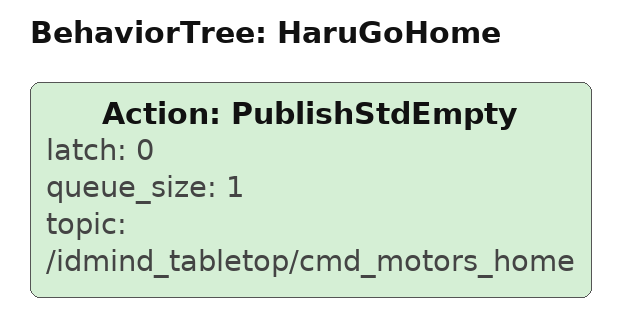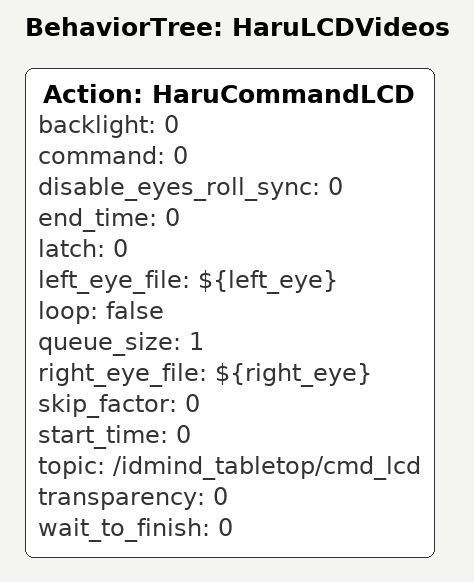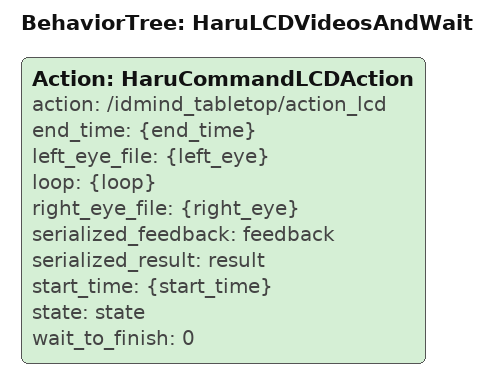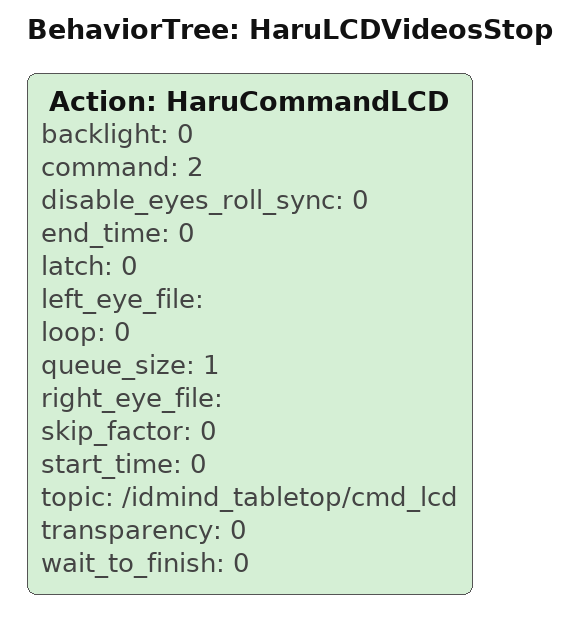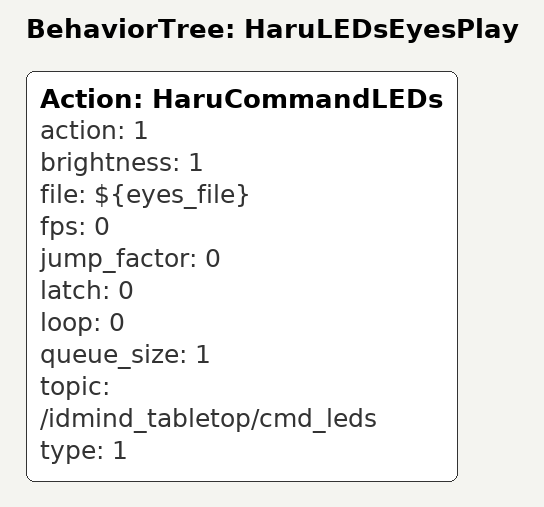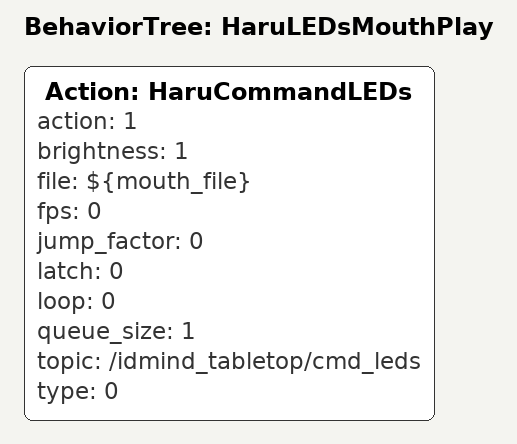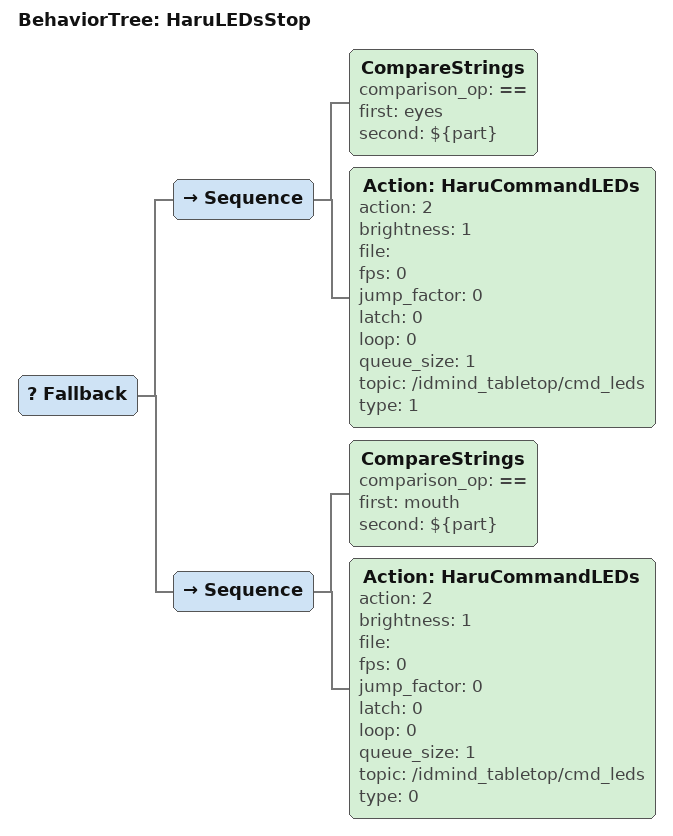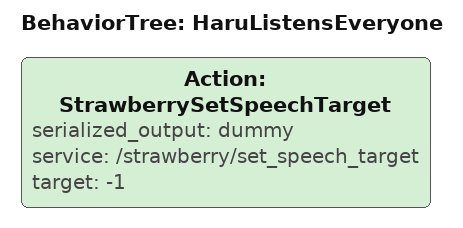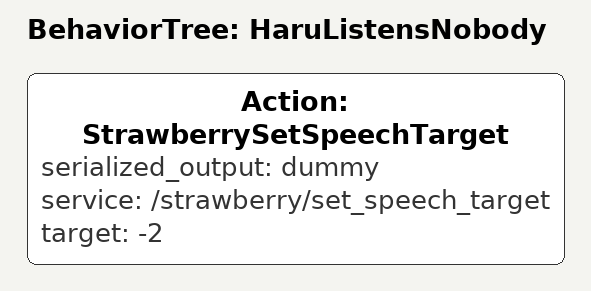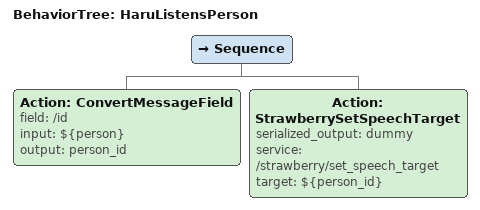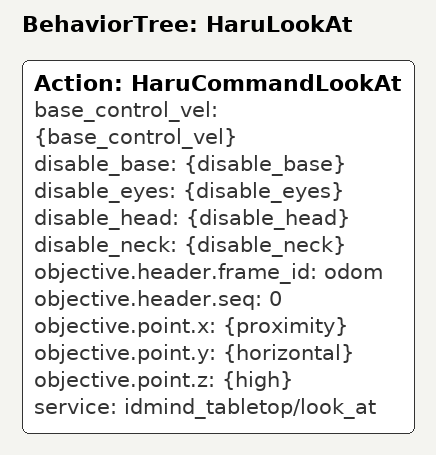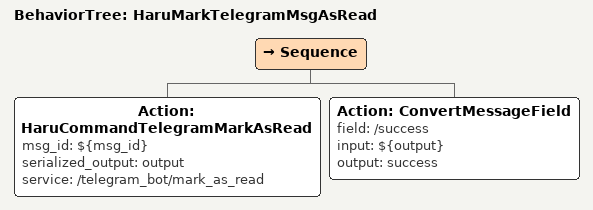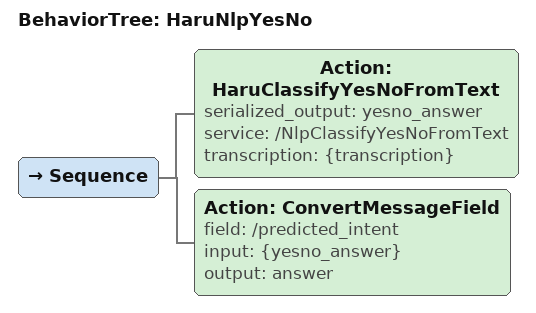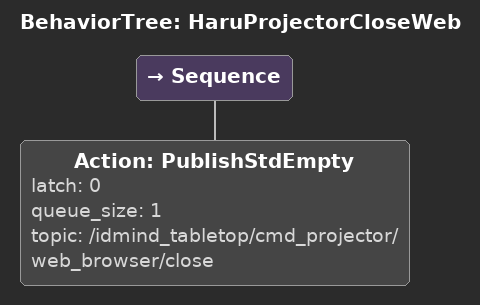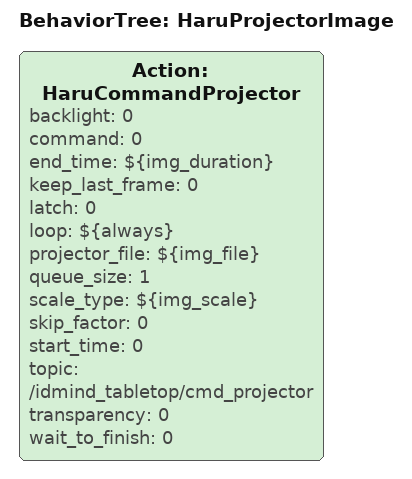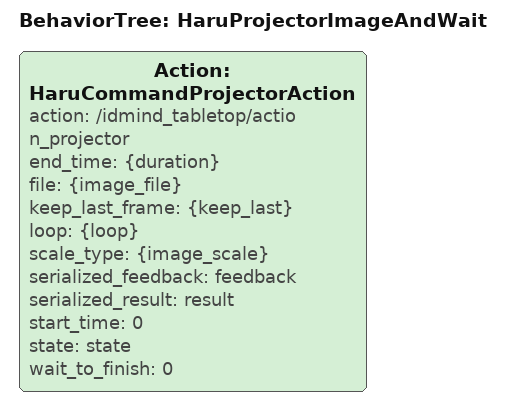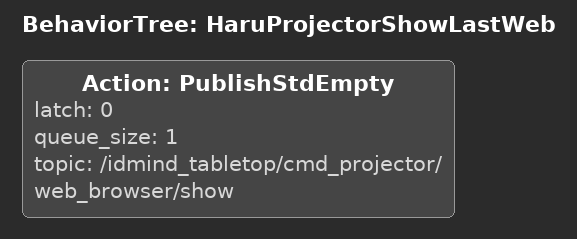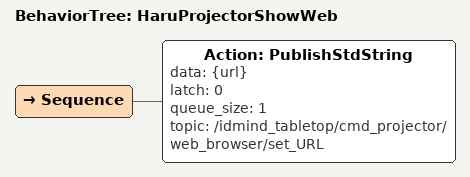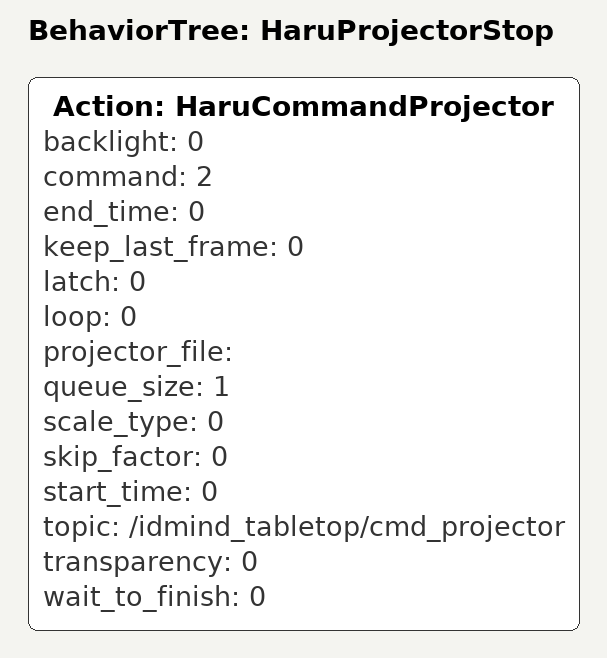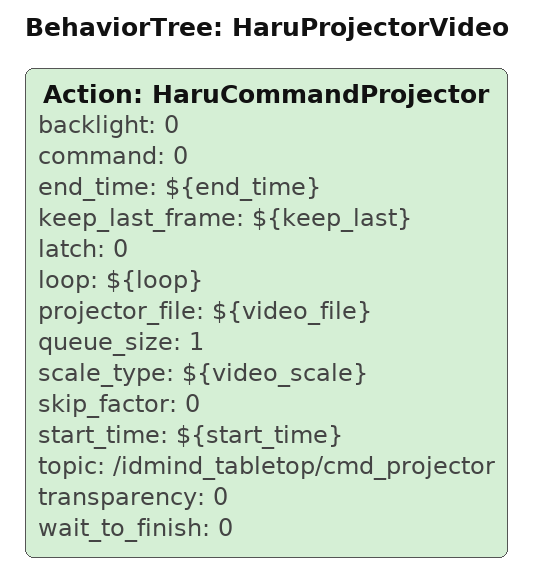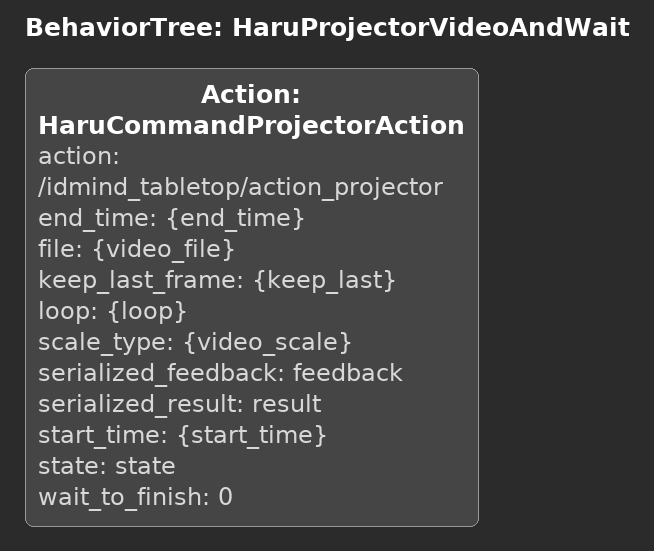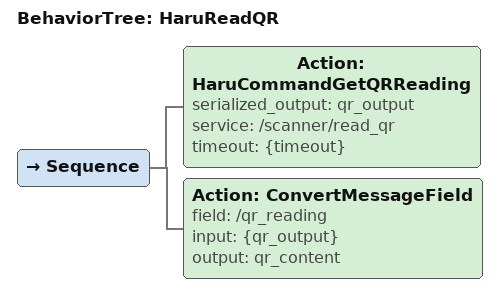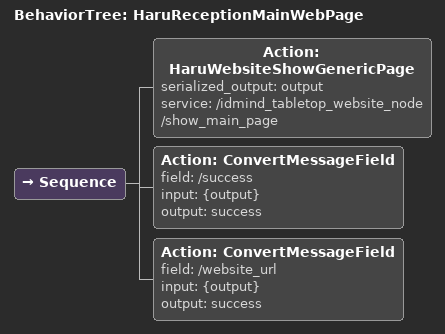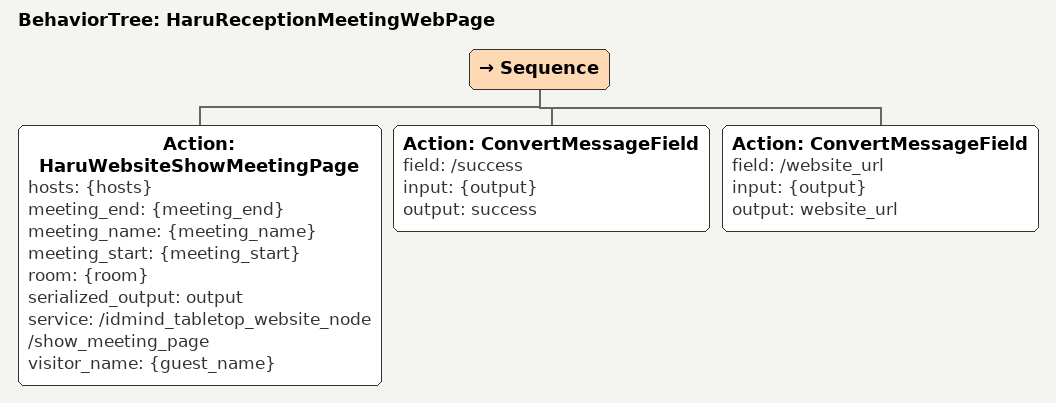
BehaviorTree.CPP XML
<BehaviorTree ID="HaruGoHome">
    <Action ID="PublishStdEmpty" latch="0" queue_size="1" topic="/idmind_tabletop/cmd_motors_home"/>
</BehaviorTree>

<BehaviorTree ID="HaruLCDVideos">
    <Action ID="HaruCommandLCD" backlight="0" command="0" disable_eyes_roll_sync="0" end_time="0" latch="0" left_eye_file="${left_eye}" loop="false" queue_size="1" right_eye_file="${right_eye}" skip_factor="0" start_time="0" topic="/idmind_tabletop/cmd_lcd" transparency="0" wait_to_finish="0"/>
</BehaviorTree>

<BehaviorTree ID="HaruLCDVideosAndWait">
    <Action ID="HaruCommandLCDAction" action="/idmind_tabletop/action_lcd" end_time="{end_time}" left_eye_file="{left_eye}" loop="{loop}" right_eye_file="{right_eye}" serialized_feedback="feedback" serialized_result="result" start_time="{start_time}" state="state" wait_to_finish="0"/>
</BehaviorTree>

<BehaviorTree ID="HaruLCDVideosStop">
    <Action ID="HaruCommandLCD" backlight="0" command="2" disable_eyes_roll_sync="0" end_time="0" latch="0" left_eye_file="" loop="0" queue_size="1" right_eye_file="" skip_factor="0" start_time="0" topic="/idmind_tabletop/cmd_lcd" transparency="0" wait_to_finish="0"/>
</BehaviorTree>

<BehaviorTree ID="HaruLEDsEyesPlay">
    <Action ID="HaruCommandLEDs" action="1" brightness="1" file="${eyes_file}" fps="0" jump_factor="0" latch="0" loop="0" queue_size="1" topic="/idmind_tabletop/cmd_leds" type="1"/>
</BehaviorTree>

<BehaviorTree ID="HaruLEDsMouthPlay">
    <Action ID="HaruCommandLEDs" action="1" brightness="1" file="${mouth_file}" fps="0" jump_factor="0" latch="0" loop="0" queue_size="1" topic="/idmind_tabletop/cmd_leds" type="0"/>
</BehaviorTree>

<BehaviorTree ID="HaruLEDsStop">
    <Fallback>
        <Sequence>
            <CompareStrings comparison_op="==" first="eyes" second="${part}"/>
            <Action ID="HaruCommandLEDs" action="2" brightness="1" file="" fps="0" jump_factor="0" latch="0" loop="0" queue_size="1" topic="/idmind_tabletop/cmd_leds" type="1"/>
        </Sequence>
        <Sequence>
            <CompareStrings comparison_op="==" first="mouth" second="${part}"/>
            <Action ID="HaruCommandLEDs" action="2" brightness="1" file="" fps="0" jump_factor="0" latch="0" loop="0" queue_size="1" topic="/idmind_tabletop/cmd_leds" type="0"/>
        </Sequence>
    </Fallback>
</BehaviorTree>

<BehaviorTree ID="HaruListensEveryone">
    <Action ID="StrawberrySetSpeechTarget" serialized_output="dummy" service="/strawberry/set_speech_target" target="-1"/>
</BehaviorTree>

<BehaviorTree ID="HaruListensNobody">
    <Action ID="StrawberrySetSpeechTarget" serialized_output="dummy" service="/strawberry/set_speech_target" target="-2"/>
</BehaviorTree>

<BehaviorTree ID="HaruListensPerson">
    <Sequence>
        <Action ID="ConvertMessageField" field="/id" input="${person}" output="person_id"/>
        <Action ID="StrawberrySetSpeechTarget" serialized_output="dummy" service="/strawberry/set_speech_target" target="${person_id}"/>
    </Sequence>
</BehaviorTree>

<BehaviorTree ID="HaruLookAt">
    <Action ID="HaruCommandLookAt" base_control_vel="{base_control_vel}" disable_base="{disable_base}" disable_eyes="{disable_eyes}" disable_head="{disable_head}" disable_neck="{disable_neck}" objective.header.frame_id="odom" objective.header.seq="0" objective.point.x="{proximity}" objective.point.y="{horizontal}" objective.point.z="{high}" service="idmind_tabletop/look_at"/>
</BehaviorTree>

<BehaviorTree ID="HaruMarkTelegramMsgAsRead">
    <Sequence>
        <Action ID="HaruCommandTelegramMarkAsRead" msg_id="${msg_id}" serialized_output="output" service="/telegram_bot/mark_as_read"/>
        <Action ID="ConvertMessageField" field="/success" input="${output}" output="success"/>
    </Sequence>
</BehaviorTree>

<BehaviorTree ID="HaruNlpYesNo">
    <Sequence>
        <Action ID="HaruClassifyYesNoFromText" serialized_output="yesno_answer" service="/NlpClassifyYesNoFromText" transcription="{transcription}"/>
        <Action ID="ConvertMessageField" field="/predicted_intent" input="{yesno_answer}" output="answer"/>
    </Sequence>
</BehaviorTree>

<BehaviorTree ID="HaruProjectorCloseWeb">
    <Sequence>
        <Action ID="PublishStdEmpty" latch="0" queue_size="1" topic="/idmind_tabletop/cmd_projector/web_browser/close"/>
    </Sequence>
</BehaviorTree>

<BehaviorTree ID="HaruProjectorImage">
    <Action ID="HaruCommandProjector" backlight="0" command="0" end_time="${img_duration}" keep_last_frame="0" latch="0" loop="${always}" projector_file="${img_file}" queue_size="1" scale_type="${img_scale}" skip_factor="0" start_time="0" topic="/idmind_tabletop/cmd_projector" transparency="0" wait_to_finish="0"/>
</BehaviorTree>

<BehaviorTree ID="HaruProjectorImageAndWait">
    <Action ID="HaruCommandProjectorAction" action="/idmind_tabletop/action_projector" end_time="{duration}" file="{image_file}" keep_last_frame="{keep_last}" loop="{loop}" scale_type="{image_scale}" serialized_feedback="feedback" serialized_result="result" start_time="0" state="state" wait_to_finish="0"/>
</BehaviorTree>

<BehaviorTree ID="HaruProjectorShowLastWeb">
    <Action ID="PublishStdEmpty" latch="0" queue_size="1" topic="/idmind_tabletop/cmd_projector/web_browser/show"/>
</BehaviorTree>

<BehaviorTree ID="HaruProjectorShowWeb">
    <Sequence>
        <Action ID="PublishStdString" data="{url}" latch="0" queue_size="1" topic="/idmind_tabletop/cmd_projector/web_browser/set_URL"/>
    </Sequence>
</BehaviorTree>

<BehaviorTree ID="HaruProjectorStop">
    <Action ID="HaruCommandProjector" backlight="0" command="2" end_time="0" keep_last_frame="0" latch="0" loop="0" projector_file="" queue_size="1" scale_type="0" skip_factor="0" start_time="0" topic="/idmind_tabletop/cmd_projector" transparency="0" wait_to_finish="0"/>
</BehaviorTree>

<BehaviorTree ID="HaruProjectorVideo">
    <Action ID="HaruCommandProjector" backlight="0" command="0" end_time="${end_time}" keep_last_frame="${keep_last}" latch="0" loop="${loop}" projector_file="${video_file}" queue_size="1" scale_type="${video_scale}" skip_factor="0" start_time="${start_time}" topic="/idmind_tabletop/cmd_projector" transparency="0" wait_to_finish="0"/>
</BehaviorTree>

<BehaviorTree ID="HaruProjectorVideoAndWait">
    <Action ID="HaruCommandProjectorAction" action="/idmind_tabletop/action_projector" end_time="{end_time}" file="{video_file}" keep_last_frame="{keep_last}" loop="{loop}" scale_type="{video_scale}" serialized_feedback="feedback" serialized_result="result" start_time="{start_time}" state="state" wait_to_finish="0"/>
</BehaviorTree>

<BehaviorTree ID="HaruReadQR">
    <Sequence>
        <Action ID="HaruCommandGetQRReading" serialized_output="qr_output" service="/scanner/read_qr" timeout="{timeout}"/>
        <Action ID="ConvertMessageField" field="/qr_reading" input="{qr_output}" output="qr_content"/>
    </Sequence>
</BehaviorTree>

<BehaviorTree ID="HaruReceptionMainWebPage">
    <Sequence>
        <Action ID="HaruWebsiteShowGenericPage" serialized_output="output" service="/idmind_tabletop_website_node/show_main_page"/>
        <Action ID="ConvertMessageField" field="/success" input="{output}" output="success"/>
        <Action ID="ConvertMessageField" field="/website_url" input="{output}" output="success"/>
    </Sequence>
</BehaviorTree>

<BehaviorTree ID="HaruReceptionMeetingWebPage">
    <Sequence>
        <Action ID="HaruWebsiteShowMeetingPage" hosts="{hosts}" meeting_end="{meeting_end}" meeting_name="{meeting_name}" meeting_start="{meeting_start}" room="{room}" serialized_output="output" service="/idmind_tabletop_website_node/show_meeting_page" visitor_name="{guest_name}"/>
        <Action ID="ConvertMessageField" field="/success" input="{output}" output="success"/>
        <Action ID="ConvertMessageField" field="/website_url" input="{output}" output="website_url"/>
    </Sequence>
</BehaviorTree>
